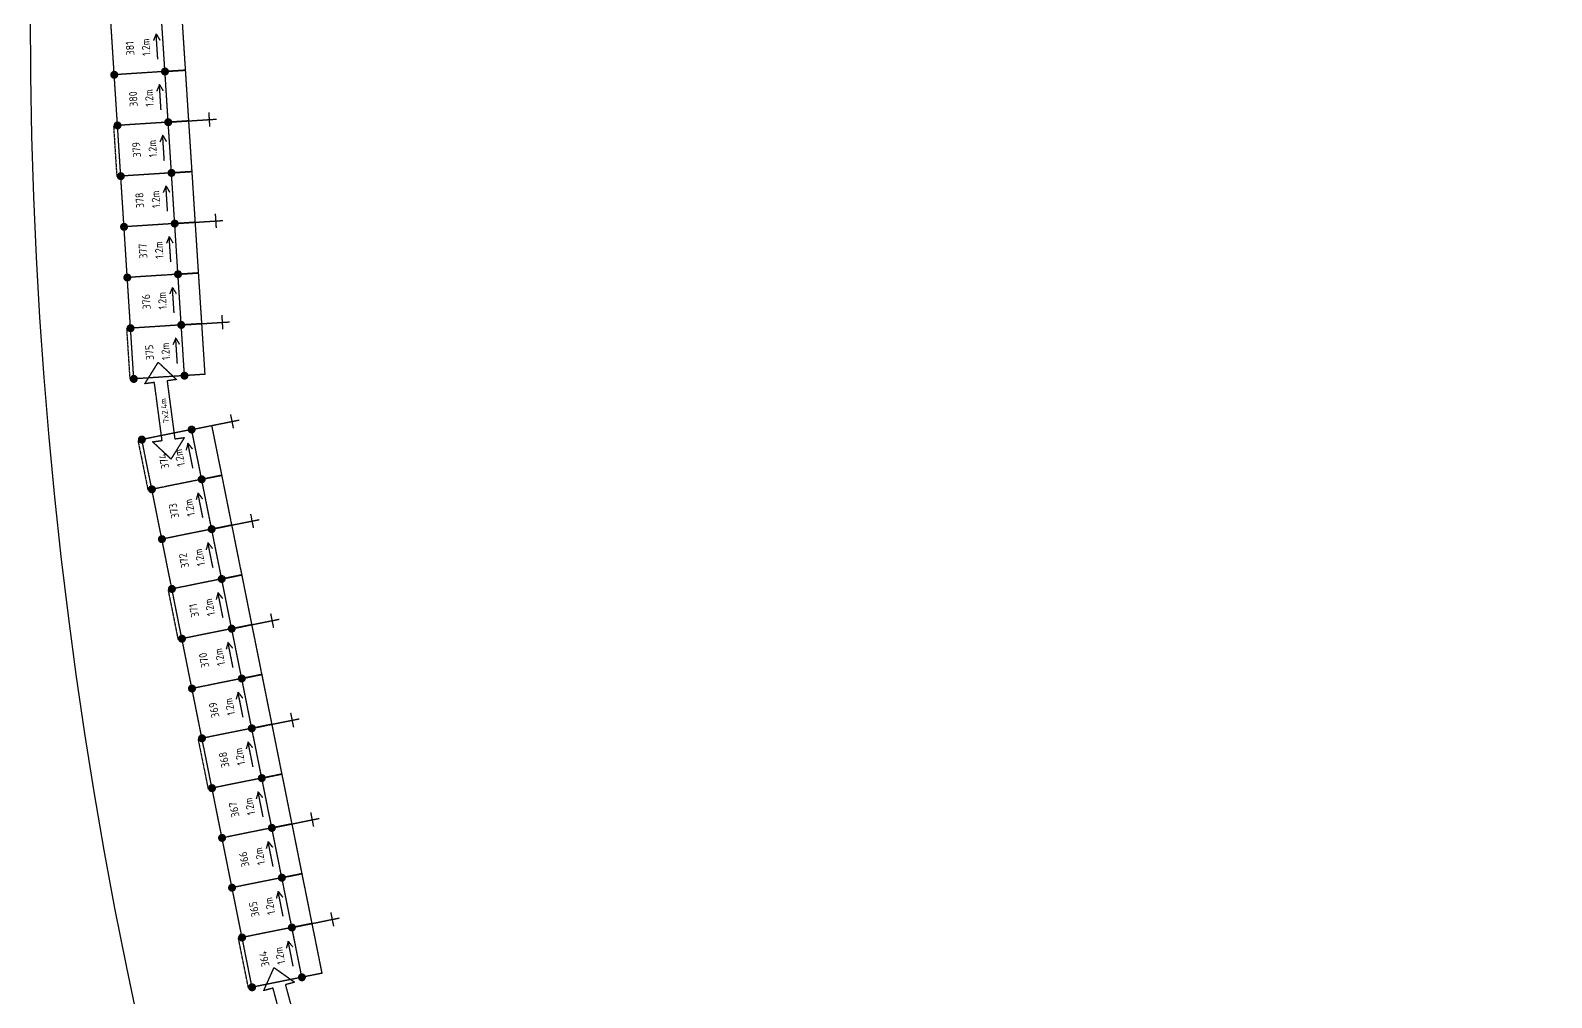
# Model space of a CAD drawing. Header units: millimetres. Extents: x -104667 to 131446, y -104429 to 134339.
# Drawn here: x -104667 to -66643, y -10957 to 13225 of the extents above; entities that cross this region are included whole.
import ezdxf
from ezdxf.enums import TextEntityAlignment as Align

# ---------------------------------------------------------------- set-up
doc = ezdxf.new("R2010")
doc.units = ezdxf.units.MM
doc.linetypes.add('KwikScaf_DASHED', pattern=[3.75, 2.5, -1.25])
doc.linetypes.add('KwikScaf_Line', pattern=[1, 1, 0])
doc.layers.get('0').update_dxf_attribs({"linetype": 'CONTINUOUS'})
doc.layers.add('KwikScaf Schematic', color=7, linetype='CONTINUOUS')
doc.styles.add('KwikScaf ISO', font='isocp.shx')

msp = doc.modelspace()

# ---------------------------------------------------------------- linework, layer by layer
msp.add_circle((13389, 13628), 118057)
at = {"layer": 'KwikScaf Schematic', "color": 1, "linetype": 'KwikScaf_Line'}
for p, q in [((-102572, 12116), (-102653, 13384)), ((-101304, 12198), (-101386, 13465)), ((-100879, 13498), (-100797, 12230)), ((-101524, 13138), (-101593, 12975)), ((-101483, 12504), (-101524, 13138)), ((-101524, 13138), (-101434, 12985)), ((-101304, 12198), (-102572, 12116)), ((-101304, 12198), (-100797, 12230)), ((-100797, 12230), (-101304, 12198)), ((-101223, 10930), (-101304, 12198)), ((-100797, 12230), (-100716, 10963)), ((-102490, 10849), (-102572, 12116)), ((-101442, 11871), (-101511, 11707)), ((-101402, 11237), (-101442, 11871)), ((-101442, 11871), (-101353, 11717)), ((-100181, 10822), (-100203, 11171)), ((-101223, 10930), (-102490, 10849)), ((-102409, 9582), (-102490, 10849)), ((-101223, 10930), (-100716, 10963)), ((-100716, 10963), (-101223, 10930)), ((-101141, 9663), (-101223, 10930)), ((-100716, 10963), (-100017, 11008)), ((-100716, 10963), (-100634, 9696)), ((-101361, 10603), (-101430, 10440)), ((-101320, 9970), (-101361, 10603)), ((-101361, 10603), (-101272, 10450)), ((-101141, 9663), (-102409, 9582)), ((-102327, 8314), (-102409, 9582)), ((-101141, 9663), (-100634, 9696)), ((-100634, 9696), (-101141, 9663)), ((-101060, 8396), (-101141, 9663)), ((-100634, 9696), (-100553, 8428)), ((-101279, 9336), (-101349, 9172)), ((-101239, 8702), (-101279, 9336)), ((-101279, 9336), (-101190, 9183)), ((-101060, 8396), (-102327, 8314)), ((-101060, 8396), (-100553, 8428)), ((-100553, 8428), (-101060, 8396)), ((-100979, 7128), (-101060, 8396)), ((-100553, 8428), (-99854, 8473)), ((-100553, 8428), (-100472, 7161)), ((-100018, 8287), (-100040, 8636)), ((-102246, 7047), (-102327, 8314)), ((-101198, 8069), (-101267, 7905)), ((-101157, 7435), (-101198, 8069)), ((-101198, 8069), (-101109, 7915)), ((-100979, 7128), (-102246, 7047)), ((-102164, 5779), (-102246, 7047)), ((-100979, 7128), (-100472, 7161)), ((-100472, 7161), (-100979, 7128)), ((-100897, 5861), (-100979, 7128)), ((-100472, 7161), (-100390, 5893)), ((-101117, 6801), (-101186, 6638)), ((-101076, 6167), (-101117, 6801)), ((-101117, 6801), (-101027, 6648)), ((-99855, 5752), (-99877, 6102)), ((-100897, 5861), (-102164, 5779)), ((-102083, 4512), (-102164, 5779)), ((-100897, 5861), (-100390, 5893)), ((-100390, 5893), (-100897, 5861)), ((-100816, 4593), (-100897, 5861)), ((-100390, 5893), (-99692, 5938)), ((-100390, 5893), (-100309, 4626)), ((-101035, 5534), (-101104, 5370)), ((-100994, 4900), (-101035, 5534)), ((-101035, 5534), (-100946, 5380)), ((-100816, 4593), (-102083, 4512)), ((-100309, 4626), (-100816, 4593)), ((-100139, 3346), (-99453, 3484)), ((-99590, 3278), (-99659, 3621)), ((-100637, 3246), (-101882, 2995)), ((-100637, 3246), (-100139, 3346)), ((-100386, 2001), (-100637, 3246)), ((-100139, 3346), (-99888, 2101)), ((-101631, 1750), (-101882, 2995)), ((-100730, 2903), (-100776, 2732)), ((-100605, 2280), (-100730, 2903)), ((-100730, 2903), (-100621, 2763)), ((-100386, 2001), (-101631, 1750)), ((-100386, 2001), (-99888, 2101)), ((-99888, 2101), (-100386, 2001)), ((-100136, 755), (-100386, 2001)), ((-99888, 2101), (-99638, 856)), ((-101381, 505), (-101631, 1750)), ((-100479, 1658), (-100526, 1487)), ((-100354, 1035), (-100479, 1658)), ((-100479, 1658), (-100370, 1518)), ((-100136, 755), (-99638, 856)), ((-99638, 856), (-100136, 755)), ((-99638, 856), (-98951, 994)), ((-99638, 856), (-99387, -389)), ((-99089, 788), (-99158, 1131)), ((-100136, 755), (-101381, 505)), ((-101130, -740), (-101381, 505)), ((-100229, 413), (-100275, 242)), ((-100103, -210), (-100229, 413)), ((-100229, 413), (-100120, 273)), ((-99885, -490), (-100136, 755)), ((-99885, -490), (-101130, -740)), ((-100880, -1985), (-101130, -740)), ((-99885, -490), (-99387, -389)), ((-99387, -389), (-99885, -490)), ((-99635, -1735), (-99885, -490)), ((-99387, -389), (-99137, -1634)), ((-99978, -832), (-100025, -1003)), ((-99853, -1455), (-99978, -832)), ((-99978, -832), (-99869, -972)), ((-99137, -1634), (-98450, -1496)), ((-98587, -1702), (-98656, -1359)), ((-99635, -1735), (-100880, -1985)), ((-99635, -1735), (-99137, -1634)), ((-99137, -1634), (-99635, -1735)), ((-99384, -2980), (-99635, -1735)), ((-99137, -1634), (-98886, -2879)), ((-100629, -3230), (-100880, -1985)), ((-99728, -2077), (-99774, -2248)), ((-99602, -2700), (-99728, -2077)), ((-99728, -2077), (-99618, -2217)), ((-99384, -2980), (-100629, -3230)), ((-99384, -2980), (-98886, -2879)), ((-98886, -2879), (-99384, -2980)), ((-99134, -4225), (-99384, -2980)), ((-98886, -2879), (-98635, -4124)), ((-100379, -4475), (-100629, -3230)), ((-99477, -3322), (-99524, -3493)), ((-99352, -3945), (-99477, -3322)), ((-99477, -3322), (-99368, -3462)), ((-99134, -4225), (-98635, -4124)), ((-98635, -4124), (-99134, -4225)), ((-98635, -4124), (-97949, -3986)), ((-98635, -4124), (-98385, -5369)), ((-98086, -4192), (-98155, -3849)), ((-99134, -4225), (-100379, -4475)), ((-100128, -5720), (-100379, -4475)), ((-98883, -5470), (-99134, -4225)), ((-99227, -4567), (-99273, -4739)), ((-99101, -5190), (-99227, -4567)), ((-99227, -4567), (-99117, -4707)), ((-98883, -5470), (-100128, -5720)), ((-98883, -5470), (-98385, -5369)), ((-98385, -5369), (-98883, -5470)), ((-98632, -6715), (-98883, -5470)), ((-98385, -5369), (-98134, -6615)), ((-99877, -6965), (-100128, -5720)), ((-98976, -5812), (-99022, -5984)), ((-98851, -6435), (-98976, -5812)), ((-98976, -5812), (-98867, -5952)), ((-97585, -6683), (-97654, -6339)), ((-98632, -6715), (-99877, -6965)), ((-98632, -6715), (-98134, -6615)), ((-98134, -6615), (-98632, -6715)), ((-98382, -7960), (-98632, -6715)), ((-98134, -6615), (-97448, -6476)), ((-98134, -6615), (-97884, -7860)), ((-99627, -8210), (-99877, -6965)), ((-98725, -7057), (-98772, -7229)), ((-98600, -7680), (-98725, -7057)), ((-98725, -7057), (-98616, -7197)), ((-98382, -7960), (-99627, -8210)), ((-98382, -7960), (-97884, -7860)), ((-97884, -7860), (-98382, -7960)), ((-98131, -9205), (-98382, -7960)), ((-97884, -7860), (-97633, -9105)), ((-99376, -9455), (-99627, -8210)), ((-98475, -8302), (-98521, -8474)), ((-98350, -8925), (-98475, -8302)), ((-98475, -8302), (-98366, -8442)), ((-98131, -9205), (-97633, -9105)), ((-97633, -9105), (-98131, -9205)), ((-97633, -9105), (-96947, -8967)), ((-97633, -9105), (-97383, -10350)), ((-97084, -9173), (-97153, -8829)), ((-98131, -9205), (-99376, -9455)), ((-99126, -10700), (-99376, -9455)), ((-97881, -10450), (-98131, -9205)), ((-98224, -9547), (-98271, -9719)), ((-98099, -10170), (-98224, -9547)), ((-98224, -9547), (-98115, -9687)), ((-97881, -10450), (-99126, -10700)), ((-97383, -10350), (-97881, -10450))]:
    msp.add_line(p, q, dxfattribs=at)
at = {"layer": 'KwikScaf Schematic', "color": 1, "linetype": 'KwikScaf_DASHED'}
for p, q in [((-102590, 10842), (-102509, 9575)), ((-102264, 5773), (-102183, 4506)), ((-101980, 2975), (-101729, 1730)), ((-101228, -760), (-100978, -2005)), ((-100477, -4495), (-100226, -5740)), ((-99474, -9475), (-99224, -10720))]:
    msp.add_line(p, q, dxfattribs=at)
at = {"layer": 'KwikScaf Schematic', "color": 3, "linetype": 'KwikScaf_Line'}
for p, q in [((-101806, 4391), (-101473, 4927)), ((-101473, 4927), (-101013, 4496)), ((-101568, 4422), (-101806, 4391)), ((-101376, 2972), (-101568, 4422)), ((-101013, 4496), (-101251, 4464)), ((-101251, 4464), (-101059, 3014)), ((-100821, 3045), (-101153, 2509)), ((-101059, 3014), (-100821, 3045)), ((-101614, 2940), (-101376, 2972)), ((-101153, 2509), (-101614, 2940)), ((-98835, -10784), (-98577, -10208)), ((-98577, -10208), (-98063, -10573)), ((-98063, -10573), (-98295, -10636)), ((-98295, -10636), (-97910, -12048)), ((-98603, -10720), (-98835, -10784)), ((-98219, -12132), (-98603, -10720))]:
    msp.add_line(p, q, dxfattribs=at)
at = {"layer": 'KwikScaf Schematic', "color": 1, "linetype": 'KwikScaf_Line', "const_width": 100}
for points in [[(-102622, 12113, -0.198912), (-102609, 12149, -0.198912), (-102575, 12166, -0.198912), (-102539, 12154, -0.198912), (-102522, 12119, -0.198912), (-102534, 12083, -0.198912), (-102568, 12066, -0.198912), (-102605, 12079, -0.198912)], [(-101354, 12195, -0.198912), (-101342, 12231, -0.198912), (-101308, 12248, -0.198912), (-101271, 12235, -0.198912), (-101254, 12201, -0.198912), (-101267, 12165, -0.198912), (-101301, 12148, -0.198912), (-101337, 12160, -0.198912)], [(-101273, 10927, -0.198912), (-101260, 10963, -0.198912), (-101226, 10980, -0.198912), (-101190, 10968, -0.198912), (-101173, 10934, -0.198912), (-101185, 10897, -0.198912), (-101220, 10880, -0.198912), (-101256, 10893, -0.198912)], [(-102540, 10846, -0.198912), (-102528, 10882, -0.198912), (-102493, 10899, -0.198912), (-102457, 10886, -0.198912), (-102440, 10852, -0.198912), (-102453, 10816, -0.198912), (-102487, 10799, -0.198912), (-102523, 10811, -0.198912)], [(-102459, 9578, -0.198912), (-102446, 9615, -0.198912), (-102412, 9631, -0.198912), (-102376, 9619, -0.198912), (-102359, 9585, -0.198912), (-102371, 9548, -0.198912), (-102406, 9532, -0.198912), (-102442, 9544, -0.198912)], [(-101191, 9660, -0.198912), (-101179, 9696, -0.198912), (-101145, 9713, -0.198912), (-101108, 9701, -0.198912), (-101092, 9666, -0.198912), (-101104, 9630, -0.198912), (-101138, 9613, -0.198912), (-101174, 9625, -0.198912)], [(-102377, 8311, -0.198912), (-102365, 8347, -0.198912), (-102331, 8364, -0.198912), (-102294, 8352, -0.198912), (-102277, 8317, -0.198912), (-102290, 8281, -0.198912), (-102324, 8264, -0.198912), (-102360, 8277, -0.198912)], [(-101110, 8392, -0.198912), (-101098, 8429, -0.198912), (-101063, 8445, -0.198912), (-101027, 8433, -0.198912), (-101010, 8399, -0.198912), (-101022, 8363, -0.198912), (-101057, 8346, -0.198912), (-101093, 8358, -0.198912)], [(-101028, 7125, -0.198912), (-101016, 7161, -0.198912), (-100982, 7178, -0.198912), (-100946, 7166, -0.198912), (-100929, 7131, -0.198912), (-100941, 7095, -0.198912), (-100975, 7078, -0.198912), (-101012, 7091, -0.198912)], [(-102296, 7044, -0.198912), (-102283, 7080, -0.198912), (-102249, 7097, -0.198912), (-102213, 7084, -0.198912), (-102196, 7050, -0.198912), (-102208, 7014, -0.198912), (-102243, 6997, -0.198912), (-102279, 7009, -0.198912)], [(-102214, 5776, -0.198912), (-102202, 5812, -0.198912), (-102168, 5829, -0.198912), (-102131, 5817, -0.198912), (-102115, 5783, -0.198912), (-102127, 5746, -0.198912), (-102161, 5729, -0.198912), (-102197, 5742, -0.198912)], [(-100947, 5858, -0.198912), (-100935, 5894, -0.198912), (-100900, 5911, -0.198912), (-100864, 5898, -0.198912), (-100847, 5864, -0.198912), (-100860, 5828, -0.198912), (-100894, 5811, -0.198912), (-100930, 5823, -0.198912)], [(-100866, 4590, -0.198912), (-100853, 4626, -0.198912), (-100819, 4643, -0.198912), (-100783, 4631, -0.198912), (-100766, 4597, -0.198912), (-100778, 4560, -0.198912), (-100812, 4544, -0.198912), (-100849, 4556, -0.198912)], [(-101931, 2985, -0.198912), (-101924, 3023, -0.198912), (-101892, 3044, -0.198912), (-101854, 3037, -0.198912), (-101833, 3005, -0.198912), (-101840, 2967, -0.198912), (-101872, 2946, -0.198912), (-101910, 2953, -0.198912)], [(-100435, 1991, -0.198912), (-100428, 2028, -0.198912), (-100396, 2050, -0.198912), (-100359, 2042, -0.198912), (-100337, 2010, -0.198912), (-100345, 1973, -0.198912), (-100376, 1952, -0.198912), (-100414, 1959, -0.198912)], [(-101680, 1740, -0.198912), (-101673, 1778, -0.198912), (-101641, 1799, -0.198912), (-101604, 1792, -0.198912), (-101582, 1760, -0.198912), (-101590, 1722, -0.198912), (-101621, 1701, -0.198912), (-101659, 1708, -0.198912)], [(-100185, 746, -0.198912), (-100177, 783, -0.198912), (-100146, 805, -0.198912), (-100108, 797, -0.198912), (-100087, 765, -0.198912), (-100094, 728, -0.198912), (-100126, 706, -0.198912), (-100163, 714, -0.198912)], [(-101430, 495, -0.198912), (-101422, 533, -0.198912), (-101391, 554, -0.198912), (-101353, 547, -0.198912), (-101332, 515, -0.198912), (-101339, 477, -0.198912), (-101371, 456, -0.198912), (-101408, 463, -0.198912)], [(-101179, -750, -0.198912), (-101172, -712, -0.198912), (-101140, -691, -0.198912), (-101103, -698, -0.198912), (-101081, -730, -0.198912), (-101089, -768, -0.198912), (-101120, -789, -0.198912), (-101158, -782, -0.198912)], [(-99934, -499, -0.198912), (-99927, -462, -0.198912), (-99895, -441, -0.198912), (-99857, -448, -0.198912), (-99836, -480, -0.198912), (-99844, -517, -0.198912), (-99875, -539, -0.198912), (-99913, -531, -0.198912)], [(-100929, -1995, -0.198912), (-100921, -1957, -0.198912), (-100890, -1936, -0.198912), (-100852, -1944, -0.198912), (-100831, -1975, -0.198912), (-100838, -2013, -0.198912), (-100870, -2034, -0.198912), (-100907, -2027, -0.198912)], [(-99684, -1744, -0.198912), (-99676, -1707, -0.198912), (-99644, -1686, -0.198912), (-99607, -1693, -0.198912), (-99586, -1725, -0.198912), (-99593, -1762, -0.198912), (-99625, -1784, -0.198912), (-99662, -1776, -0.198912)], [(-99433, -2989, -0.198912), (-99426, -2952, -0.198912), (-99394, -2931, -0.198912), (-99356, -2938, -0.198912), (-99335, -2970, -0.198912), (-99342, -3007, -0.198912), (-99374, -3029, -0.198912), (-99412, -3021, -0.198912)], [(-100678, -3240, -0.198912), (-100671, -3202, -0.198912), (-100639, -3181, -0.198912), (-100601, -3189, -0.198912), (-100580, -3220, -0.198912), (-100587, -3258, -0.198912), (-100619, -3279, -0.198912), (-100657, -3272, -0.198912)], [(-99183, -4235, -0.198912), (-99175, -4197, -0.198912), (-99143, -4176, -0.198912), (-99106, -4183, -0.198912), (-99084, -4215, -0.198912), (-99092, -4252, -0.198912), (-99124, -4274, -0.198912), (-99161, -4266, -0.198912)], [(-100428, -4485, -0.198912), (-100420, -4448, -0.198912), (-100388, -4426, -0.198912), (-100351, -4434, -0.198912), (-100330, -4465, -0.198912), (-100337, -4503, -0.198912), (-100369, -4524, -0.198912), (-100406, -4517, -0.198912)], [(-100177, -5730, -0.198912), (-100170, -5693, -0.198912), (-100138, -5671, -0.198912), (-100100, -5679, -0.198912), (-100079, -5710, -0.198912), (-100086, -5748, -0.198912), (-100118, -5769, -0.198912), (-100156, -5762, -0.198912)], [(-98932, -5480, -0.198912), (-98925, -5442, -0.198912), (-98893, -5421, -0.198912), (-98855, -5428, -0.198912), (-98834, -5460, -0.198912), (-98841, -5497, -0.198912), (-98873, -5519, -0.198912), (-98911, -5511, -0.198912)], [(-98681, -6725, -0.198912), (-98674, -6687, -0.198912), (-98642, -6666, -0.198912), (-98605, -6673, -0.198912), (-98583, -6705, -0.198912), (-98591, -6742, -0.198912), (-98623, -6764, -0.198912), (-98660, -6756, -0.198912)], [(-99926, -6975, -0.198912), (-99919, -6938, -0.198912), (-99887, -6916, -0.198912), (-99850, -6924, -0.198912), (-99828, -6955, -0.198912), (-99836, -6993, -0.198912), (-99868, -7014, -0.198912), (-99905, -7007, -0.198912)], [(-98431, -7970, -0.198912), (-98423, -7932, -0.198912), (-98392, -7911, -0.198912), (-98354, -7918, -0.198912), (-98333, -7950, -0.198912), (-98340, -7987, -0.198912), (-98372, -8009, -0.198912), (-98410, -8001, -0.198912)], [(-99676, -8220, -0.198912), (-99669, -8183, -0.198912), (-99637, -8161, -0.198912), (-99599, -8169, -0.198912), (-99578, -8200, -0.198912), (-99585, -8238, -0.198912), (-99617, -8259, -0.198912), (-99655, -8252, -0.198912)], [(-98180, -9215, -0.198912), (-98173, -9177, -0.198912), (-98141, -9156, -0.198912), (-98104, -9163, -0.198912), (-98082, -9195, -0.198912), (-98090, -9233, -0.198912), (-98121, -9254, -0.198912), (-98159, -9246, -0.198912)], [(-99425, -9465, -0.198912), (-99418, -9428, -0.198912), (-99386, -9406, -0.198912), (-99349, -9414, -0.198912), (-99327, -9446, -0.198912), (-99335, -9483, -0.198912), (-99366, -9504, -0.198912), (-99404, -9497, -0.198912)], [(-97930, -10460, -0.198912), (-97922, -10422, -0.198912), (-97891, -10401, -0.198912), (-97853, -10408, -0.198912), (-97832, -10440, -0.198912), (-97839, -10478, -0.198912), (-97871, -10499, -0.198912), (-97908, -10491, -0.198912)]]:
    msp.add_lwpolyline(points, format="xyb", close=True, dxfattribs=at)
at = {"layer": 'KwikScaf Schematic', "color": 1, "linetype": 'KwikScaf_Line'}
for points in [[(-102622, 12113, 100, 100, -0.198912), (-102609, 12149, 100, 100, -0.198912), (-102575, 12166, 100, 100, -0.198912), (-102539, 12154, 100, 100, -0.198912), (-102522, 12119, 100, 100, -0.198912), (-102534, 12083, 100, 100, -0.198912), (-102568, 12066, 100, 100, -0.198912), (-102605, 12079, 100, 100, -0.198912)], [(-101354, 12195, 100, 100, -0.198912), (-101342, 12231, 100, 100, -0.198912), (-101308, 12248, 100, 100, -0.198912), (-101271, 12235, 100, 100, -0.198912), (-101254, 12201, 100, 100, -0.198912), (-101267, 12165, 100, 100, -0.198912), (-101301, 12148, 100, 100, -0.198912), (-101337, 12160, 100, 100, -0.198912)], [(-101273, 10927, 100, 100, -0.198912), (-101260, 10963, 100, 100, -0.198912), (-101226, 10980, 100, 100, -0.198912), (-101190, 10968, 100, 100, -0.198912), (-101173, 10934, 100, 100, -0.198912), (-101185, 10897, 100, 100, -0.198912), (-101220, 10880, 100, 100, -0.198912), (-101256, 10893, 100, 100, -0.198912)], [(-102540, 10846, 100, 100, -0.198912), (-102528, 10882, 100, 100, -0.198912), (-102493, 10899, 100, 100, -0.198912), (-102457, 10886, 100, 100, -0.198912), (-102440, 10852, 100, 100, -0.198912), (-102453, 10816, 100, 100, -0.198912), (-102487, 10799, 100, 100, -0.198912), (-102523, 10811, 100, 100, -0.198912)], [(-102459, 9578, 100, 100, -0.198912), (-102446, 9615, 100, 100, -0.198912), (-102412, 9631, 100, 100, -0.198912), (-102376, 9619, 100, 100, -0.198912), (-102359, 9585, 100, 100, -0.198912), (-102371, 9548, 100, 100, -0.198912), (-102406, 9532, 100, 100, -0.198912), (-102442, 9544, 100, 100, -0.198912)], [(-101191, 9660, 100, 100, -0.198912), (-101179, 9696, 100, 100, -0.198912), (-101145, 9713, 100, 100, -0.198912), (-101108, 9701, 100, 100, -0.198912), (-101092, 9666, 100, 100, -0.198912), (-101104, 9630, 100, 100, -0.198912), (-101138, 9613, 100, 100, -0.198912), (-101174, 9625, 100, 100, -0.198912)], [(-102377, 8311, 100, 100, -0.198912), (-102365, 8347, 100, 100, -0.198912), (-102331, 8364, 100, 100, -0.198912), (-102294, 8352, 100, 100, -0.198912), (-102277, 8317, 100, 100, -0.198912), (-102290, 8281, 100, 100, -0.198912), (-102324, 8264, 100, 100, -0.198912), (-102360, 8277, 100, 100, -0.198912)], [(-101110, 8392, 100, 100, -0.198912), (-101098, 8429, 100, 100, -0.198912), (-101063, 8445, 100, 100, -0.198912), (-101027, 8433, 100, 100, -0.198912), (-101010, 8399, 100, 100, -0.198912), (-101022, 8363, 100, 100, -0.198912), (-101057, 8346, 100, 100, -0.198912), (-101093, 8358, 100, 100, -0.198912)], [(-101028, 7125, 100, 100, -0.198912), (-101016, 7161, 100, 100, -0.198912), (-100982, 7178, 100, 100, -0.198912), (-100946, 7166, 100, 100, -0.198912), (-100929, 7131, 100, 100, -0.198912), (-100941, 7095, 100, 100, -0.198912), (-100975, 7078, 100, 100, -0.198912), (-101012, 7091, 100, 100, -0.198912)], [(-102296, 7044, 100, 100, -0.198912), (-102283, 7080, 100, 100, -0.198912), (-102249, 7097, 100, 100, -0.198912), (-102213, 7084, 100, 100, -0.198912), (-102196, 7050, 100, 100, -0.198912), (-102208, 7014, 100, 100, -0.198912), (-102243, 6997, 100, 100, -0.198912), (-102279, 7009, 100, 100, -0.198912)], [(-102214, 5776, 100, 100, -0.198912), (-102202, 5812, 100, 100, -0.198912), (-102168, 5829, 100, 100, -0.198912), (-102131, 5817, 100, 100, -0.198912), (-102115, 5783, 100, 100, -0.198912), (-102127, 5746, 100, 100, -0.198912), (-102161, 5729, 100, 100, -0.198912), (-102197, 5742, 100, 100, -0.198912)], [(-100947, 5858, 100, 100, -0.198912), (-100935, 5894, 100, 100, -0.198912), (-100900, 5911, 100, 100, -0.198912), (-100864, 5898, 100, 100, -0.198912), (-100847, 5864, 100, 100, -0.198912), (-100860, 5828, 100, 100, -0.198912), (-100894, 5811, 100, 100, -0.198912), (-100930, 5823, 100, 100, -0.198912)], [(-102133, 4509, 100, 100, -0.198912), (-102121, 4545, 100, 100, -0.198912), (-102086, 4562, 100, 100, -0.198912), (-102050, 4550, 100, 100, -0.198912), (-102033, 4515, 100, 100, -0.198912), (-102045, 4479, 100, 100, -0.198912), (-102080, 4462, 100, 100, -0.198912), (-102116, 4474, 100, 100, -0.198912)], [(-100686, 3236, 100, 100, -0.198912), (-100678, 3273, 100, 100, -0.198912), (-100647, 3295, 100, 100, -0.198912), (-100609, 3287, 100, 100, -0.198912), (-100588, 3255, 100, 100, -0.198912), (-100595, 3218, 100, 100, -0.198912), (-100627, 3197, 100, 100, -0.198912), (-100665, 3204, 100, 100, -0.198912)], [(-100435, 1991, 100, 100, -0.198912), (-100428, 2028, 100, 100, -0.198912), (-100396, 2050, 100, 100, -0.198912), (-100359, 2042, 100, 100, -0.198912), (-100337, 2010, 100, 100, -0.198912), (-100345, 1973, 100, 100, -0.198912), (-100376, 1952, 100, 100, -0.198912), (-100414, 1959, 100, 100, -0.198912)], [(-101680, 1740, 100, 100, -0.198912), (-101673, 1778, 100, 100, -0.198912), (-101641, 1799, 100, 100, -0.198912), (-101604, 1792, 100, 100, -0.198912), (-101582, 1760, 100, 100, -0.198912), (-101590, 1722, 100, 100, -0.198912), (-101621, 1701, 100, 100, -0.198912), (-101659, 1708, 100, 100, -0.198912)], [(-100185, 746, 100, 100, -0.198912), (-100177, 783, 100, 100, -0.198912), (-100146, 805, 100, 100, -0.198912), (-100108, 797, 100, 100, -0.198912), (-100087, 765, 100, 100, -0.198912), (-100094, 728, 100, 100, -0.198912), (-100126, 706, 100, 100, -0.198912), (-100163, 714, 100, 100, -0.198912)], [(-101430, 495, 100, 100, -0.198912), (-101422, 533, 100, 100, -0.198912), (-101391, 554, 100, 100, -0.198912), (-101353, 547, 100, 100, -0.198912), (-101332, 515, 100, 100, -0.198912), (-101339, 477, 100, 100, -0.198912), (-101371, 456, 100, 100, -0.198912), (-101408, 463, 100, 100, -0.198912)], [(-101179, -750, 100, 100, -0.198912), (-101172, -712, 100, 100, -0.198912), (-101140, -691, 100, 100, -0.198912), (-101103, -698, 100, 100, -0.198912), (-101081, -730, 100, 100, -0.198912), (-101089, -768, 100, 100, -0.198912), (-101120, -789, 100, 100, -0.198912), (-101158, -782, 100, 100, -0.198912)], [(-99934, -499, 100, 100, -0.198912), (-99927, -462, 100, 100, -0.198912), (-99895, -441, 100, 100, -0.198912), (-99857, -448, 100, 100, -0.198912), (-99836, -480, 100, 100, -0.198912), (-99844, -517, 100, 100, -0.198912), (-99875, -539, 100, 100, -0.198912), (-99913, -531, 100, 100, -0.198912)], [(-100929, -1995, 100, 100, -0.198912), (-100921, -1957, 100, 100, -0.198912), (-100890, -1936, 100, 100, -0.198912), (-100852, -1944, 100, 100, -0.198912), (-100831, -1975, 100, 100, -0.198912), (-100838, -2013, 100, 100, -0.198912), (-100870, -2034, 100, 100, -0.198912), (-100907, -2027, 100, 100, -0.198912)], [(-99684, -1744, 100, 100, -0.198912), (-99676, -1707, 100, 100, -0.198912), (-99644, -1686, 100, 100, -0.198912), (-99607, -1693, 100, 100, -0.198912), (-99586, -1725, 100, 100, -0.198912), (-99593, -1762, 100, 100, -0.198912), (-99625, -1784, 100, 100, -0.198912), (-99662, -1776, 100, 100, -0.198912)], [(-99433, -2989, 100, 100, -0.198912), (-99426, -2952, 100, 100, -0.198912), (-99394, -2931, 100, 100, -0.198912), (-99356, -2938, 100, 100, -0.198912), (-99335, -2970, 100, 100, -0.198912), (-99342, -3007, 100, 100, -0.198912), (-99374, -3029, 100, 100, -0.198912), (-99412, -3021, 100, 100, -0.198912)], [(-100678, -3240, 100, 100, -0.198912), (-100671, -3202, 100, 100, -0.198912), (-100639, -3181, 100, 100, -0.198912), (-100601, -3189, 100, 100, -0.198912), (-100580, -3220, 100, 100, -0.198912), (-100587, -3258, 100, 100, -0.198912), (-100619, -3279, 100, 100, -0.198912), (-100657, -3272, 100, 100, -0.198912)], [(-99183, -4235, 100, 100, -0.198912), (-99175, -4197, 100, 100, -0.198912), (-99143, -4176, 100, 100, -0.198912), (-99106, -4183, 100, 100, -0.198912), (-99084, -4215, 100, 100, -0.198912), (-99092, -4252, 100, 100, -0.198912), (-99124, -4274, 100, 100, -0.198912), (-99161, -4266, 100, 100, -0.198912)], [(-100428, -4485, 100, 100, -0.198912), (-100420, -4448, 100, 100, -0.198912), (-100388, -4426, 100, 100, -0.198912), (-100351, -4434, 100, 100, -0.198912), (-100330, -4465, 100, 100, -0.198912), (-100337, -4503, 100, 100, -0.198912), (-100369, -4524, 100, 100, -0.198912), (-100406, -4517, 100, 100, -0.198912)], [(-100177, -5730, 100, 100, -0.198912), (-100170, -5693, 100, 100, -0.198912), (-100138, -5671, 100, 100, -0.198912), (-100100, -5679, 100, 100, -0.198912), (-100079, -5710, 100, 100, -0.198912), (-100086, -5748, 100, 100, -0.198912), (-100118, -5769, 100, 100, -0.198912), (-100156, -5762, 100, 100, -0.198912)], [(-98932, -5480, 100, 100, -0.198912), (-98925, -5442, 100, 100, -0.198912), (-98893, -5421, 100, 100, -0.198912), (-98855, -5428, 100, 100, -0.198912), (-98834, -5460, 100, 100, -0.198912), (-98841, -5497, 100, 100, -0.198912), (-98873, -5519, 100, 100, -0.198912), (-98911, -5511, 100, 100, -0.198912)], [(-98681, -6725, 100, 100, -0.198912), (-98674, -6687, 100, 100, -0.198912), (-98642, -6666, 100, 100, -0.198912), (-98605, -6673, 100, 100, -0.198912), (-98583, -6705, 100, 100, -0.198912), (-98591, -6742, 100, 100, -0.198912), (-98623, -6764, 100, 100, -0.198912), (-98660, -6756, 100, 100, -0.198912)], [(-99926, -6975, 100, 100, -0.198912), (-99919, -6938, 100, 100, -0.198912), (-99887, -6916, 100, 100, -0.198912), (-99850, -6924, 100, 100, -0.198912), (-99828, -6955, 100, 100, -0.198912), (-99836, -6993, 100, 100, -0.198912), (-99868, -7014, 100, 100, -0.198912), (-99905, -7007, 100, 100, -0.198912)], [(-98431, -7970, 100, 100, -0.198912), (-98423, -7932, 100, 100, -0.198912), (-98392, -7911, 100, 100, -0.198912), (-98354, -7918, 100, 100, -0.198912), (-98333, -7950, 100, 100, -0.198912), (-98340, -7987, 100, 100, -0.198912), (-98372, -8009, 100, 100, -0.198912), (-98410, -8001, 100, 100, -0.198912)], [(-99676, -8220, 100, 100, -0.198912), (-99669, -8183, 100, 100, -0.198912), (-99637, -8161, 100, 100, -0.198912), (-99599, -8169, 100, 100, -0.198912), (-99578, -8200, 100, 100, -0.198912), (-99585, -8238, 100, 100, -0.198912), (-99617, -8259, 100, 100, -0.198912), (-99655, -8252, 100, 100, -0.198912)], [(-98180, -9215, 100, 100, -0.198912), (-98173, -9177, 100, 100, -0.198912), (-98141, -9156, 100, 100, -0.198912), (-98104, -9163, 100, 100, -0.198912), (-98082, -9195, 100, 100, -0.198912), (-98090, -9233, 100, 100, -0.198912), (-98121, -9254, 100, 100, -0.198912), (-98159, -9246, 100, 100, -0.198912)], [(-99425, -9465, 100, 100, -0.198912), (-99418, -9428, 100, 100, -0.198912), (-99386, -9406, 100, 100, -0.198912), (-99349, -9414, 100, 100, -0.198912), (-99327, -9446, 100, 100, -0.198912), (-99335, -9483, 100, 100, -0.198912), (-99366, -9504, 100, 100, -0.198912), (-99404, -9497, 100, 100, -0.198912)], [(-99175, -10710, 100, 100, -0.198912), (-99167, -10673, 100, 100, -0.198912), (-99136, -10651, 100, 100, -0.198912), (-99098, -10659, 100, 100, -0.198912), (-99077, -10691, 100, 100, -0.198912), (-99084, -10728, 100, 100, -0.198912), (-99116, -10749, 100, 100, -0.198912), (-99153, -10742, 100, 100, -0.198912)]]:
    msp.add_lwpolyline(points, format="xyseb", close=True, dxfattribs=at)

# ---------------------------------------------------------------- texts
at = {"layer": 'KwikScaf Schematic', "style": 'KwikScaf ISO'}
for s, height, rotation, p in [('381', 200, 93.6771, (-102178, 12778)), ('1.2m', 200, 93.6771, (-101779, 12804)), ('380', 200, 93.6771, (-102097, 11510)), ('1.2m', 200, 93.6771, (-101698, 11536)), ('379', 200, 93.6771, (-102015, 10243)), ('1.2m', 200, 93.6771, (-101616, 10269)), ('378', 200, 93.6771, (-101934, 8976)), ('1.2m', 200, 93.6771, (-101535, 9001)), ('377', 200, 93.6771, (-101853, 7708)), ('1.2m', 200, 93.6771, (-101453, 7734)), ('376', 200, 93.6771, (-101771, 6441)), ('1.2m', 200, 93.6771, (-101372, 6467)), ('375', 200, 93.6771, (-101690, 5174)), ('1.2m', 200, 93.6771, (-101290, 5199)), ('7x2.4m', 150, 97.5452, (-101313, 3718)), ('1.2m', 200, 101.3783, (-100938, 2537)), ('374', 200, 101.3783, (-101330, 2458)), ('373', 200, 101.3783, (-101080, 1213)), ('1.2m', 200, 101.3783, (-100687, 1292)), ('372', 200, 101.3783, (-100829, -32)), ('1.2m', 200, 101.3783, (-100437, 47)), ('371', 200, 101.3783, (-100578, -1277)), ('1.2m', 200, 101.3783, (-100186, -1198)), ('1.2m', 200, 101.3783, (-99936, -2443)), ('370', 200, 101.3783, (-100328, -2522)), ('369', 200, 101.3783, (-100077, -3767)), ('1.2m', 200, 101.3783, (-99685, -3688)), ('368', 200, 101.3783, (-99827, -5012)), ('1.2m', 200, 101.3783, (-99435, -4933)), ('1.2m', 200, 101.3783, (-99184, -6178)), ('367', 200, 101.3783, (-99576, -6257)), ('1.2m', 200, 101.3783, (-98934, -7423)), ('366', 200, 101.3783, (-99326, -7502)), ('365', 200, 101.3783, (-99075, -8747)), ('1.2m', 200, 101.3783, (-98683, -8668)), ('364', 200, 101.3783, (-98825, -9992)), ('1.2m', 200, 101.3783, (-98432, -9913))]:
    msp.add_text(s, height=height, rotation=rotation, dxfattribs=at).set_placement(p, align=Align.MIDDLE_CENTER)

doc.saveas('drawing.dxf')
